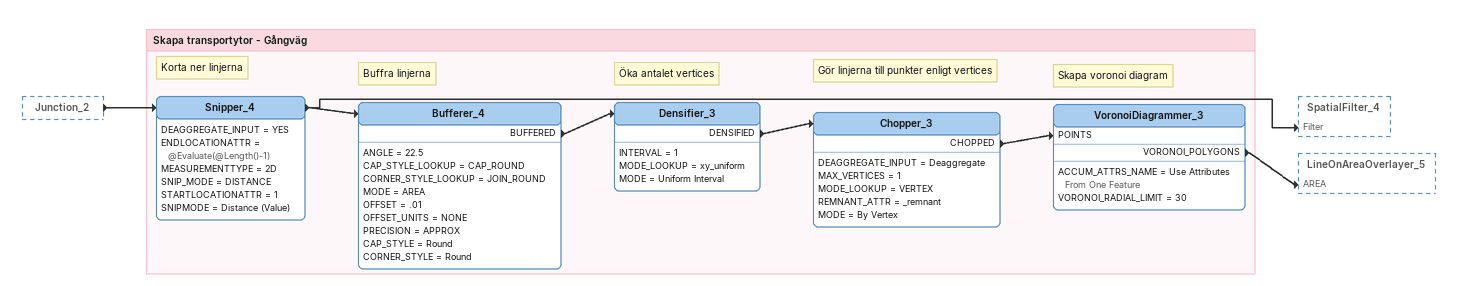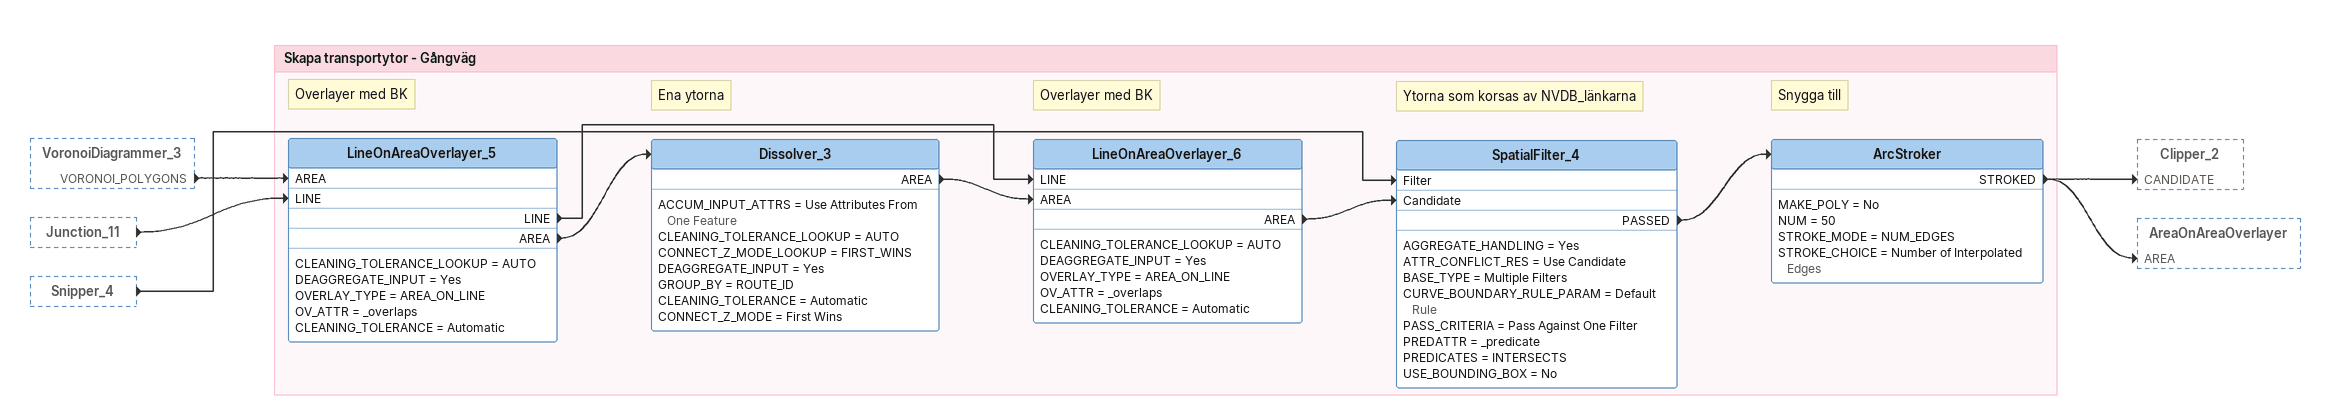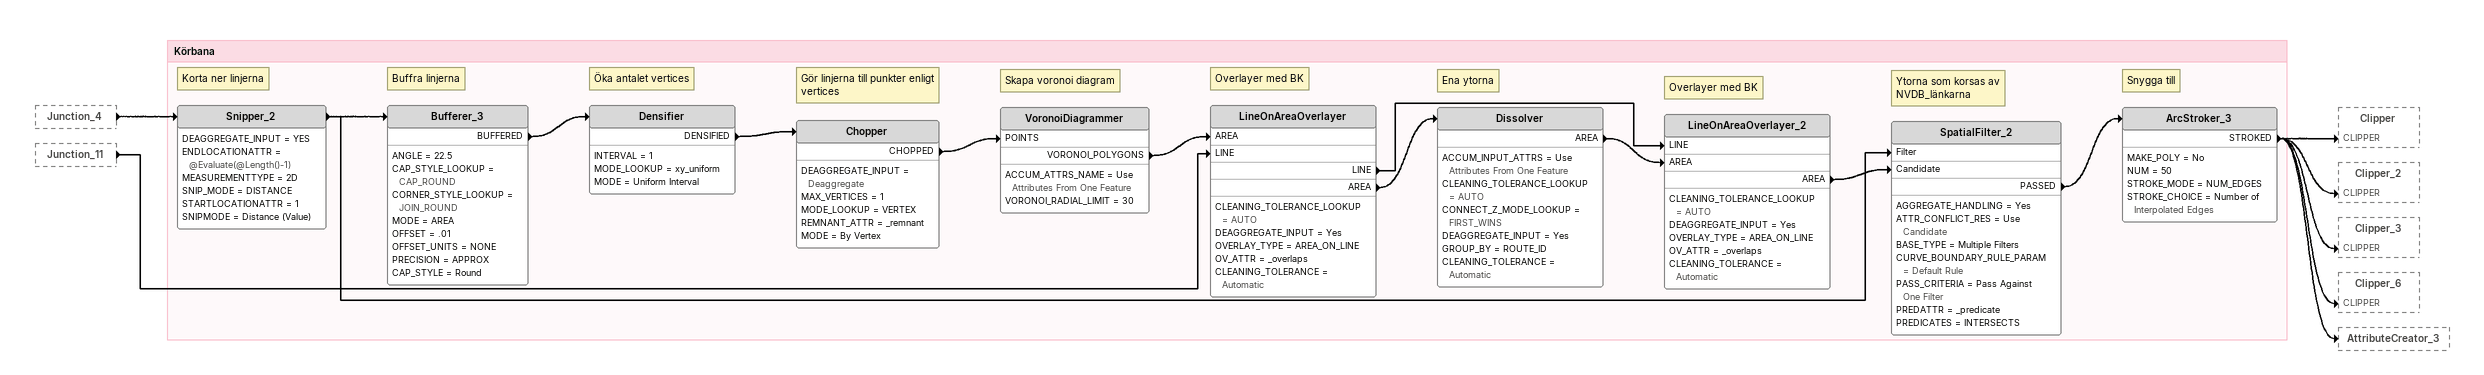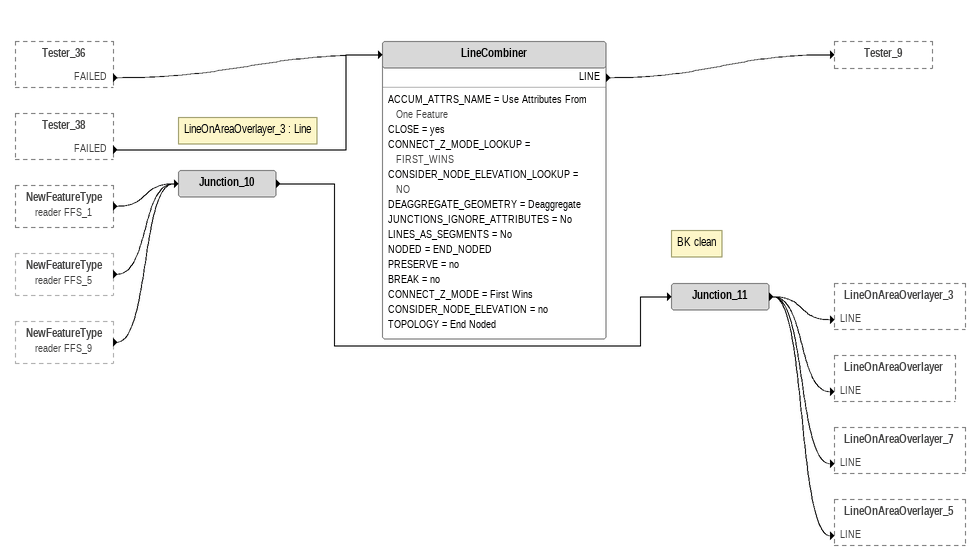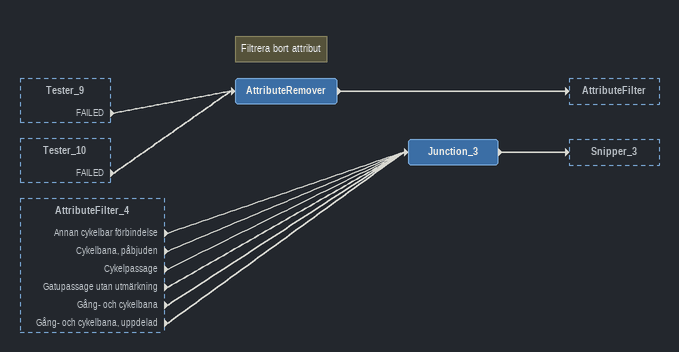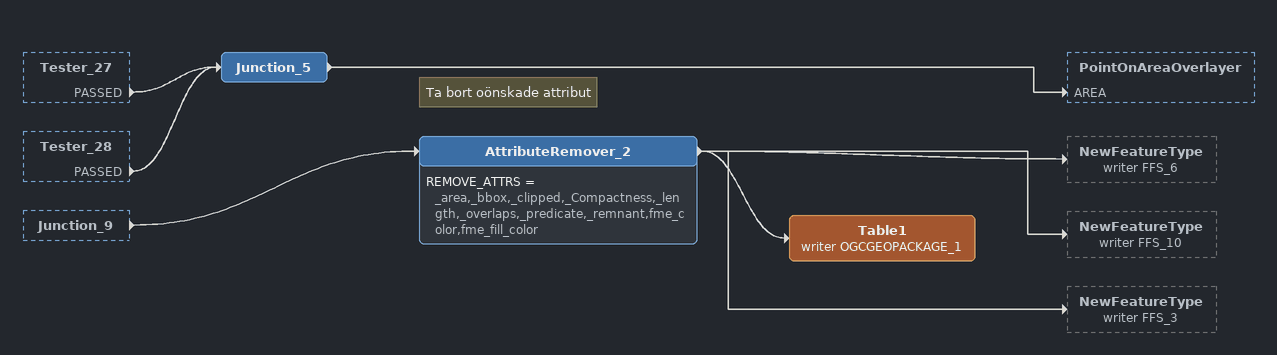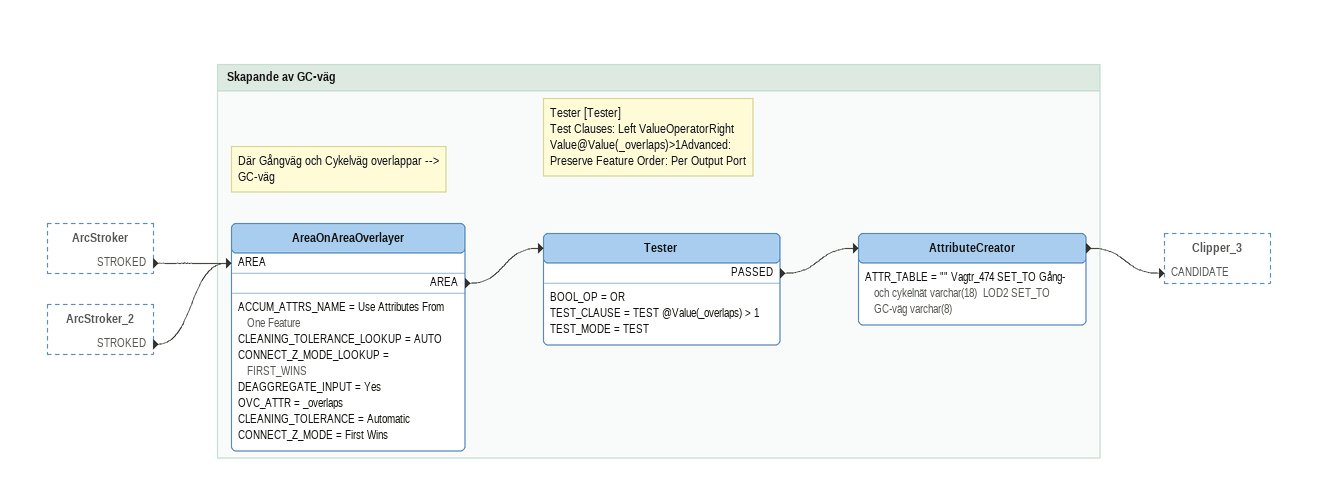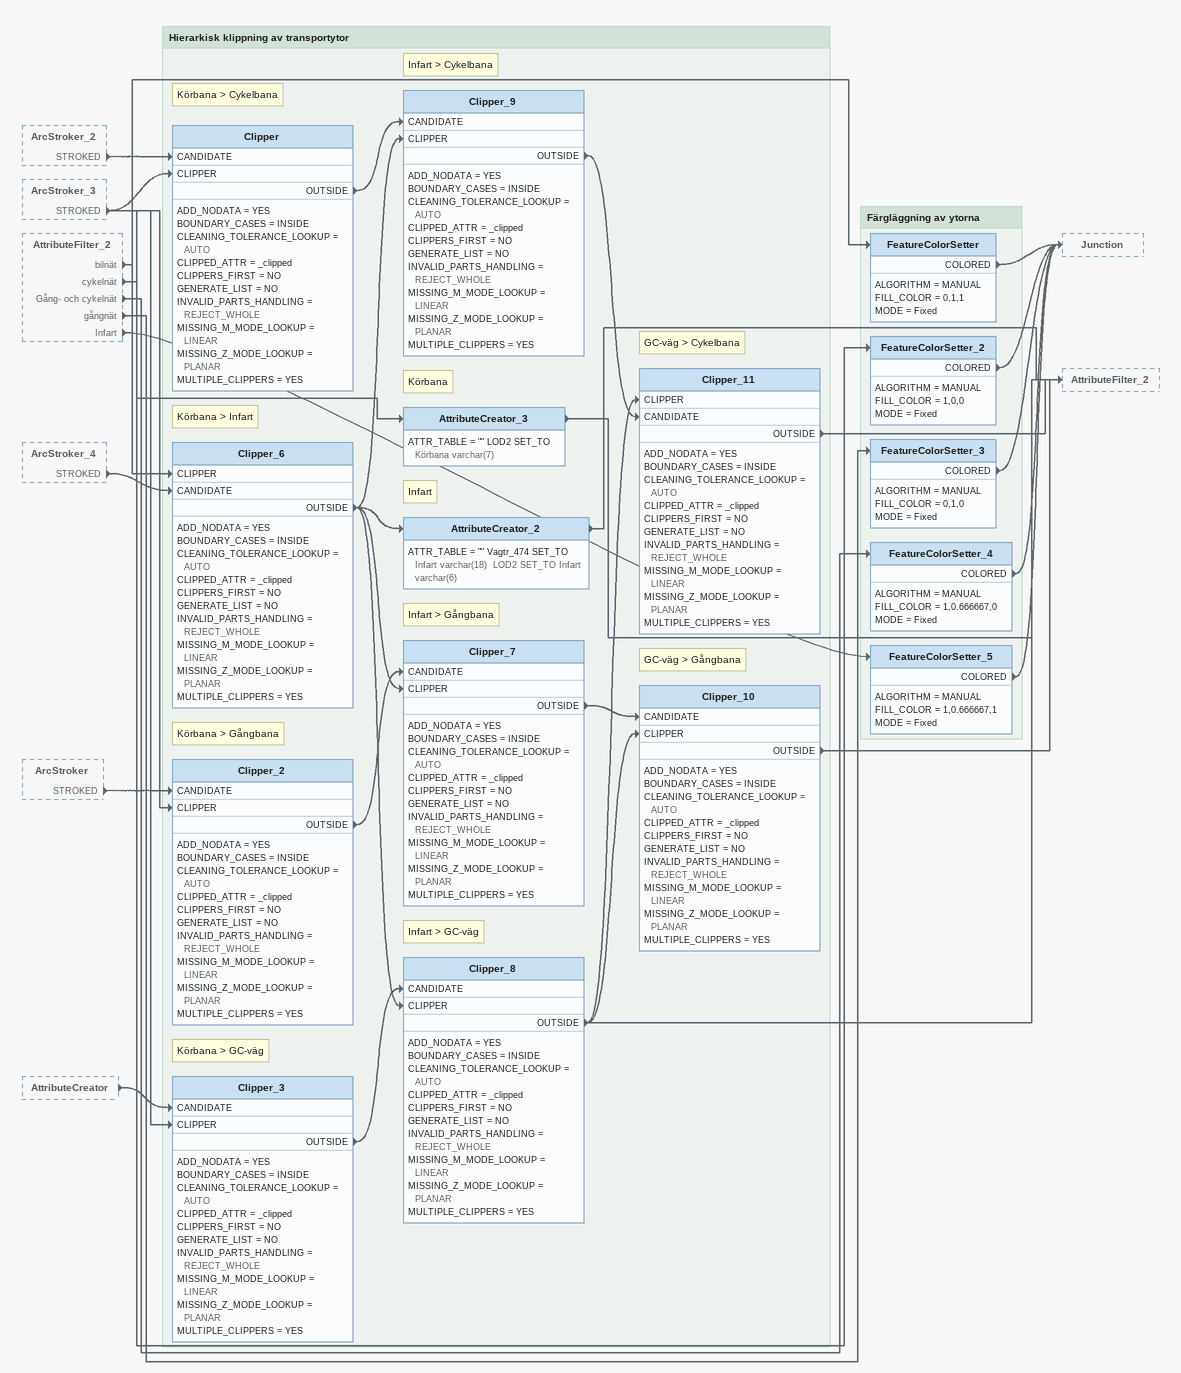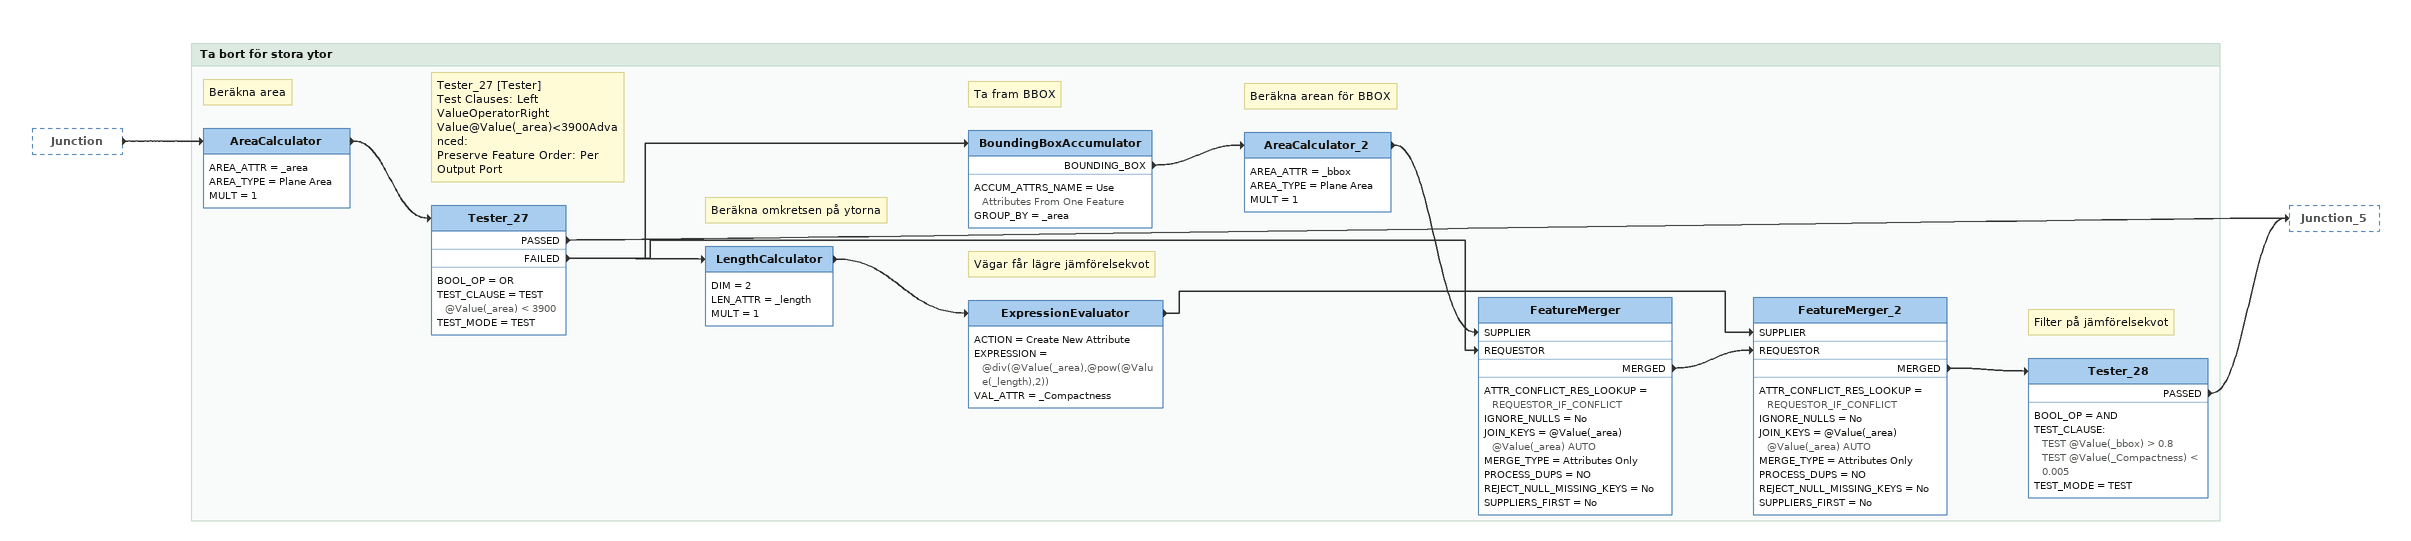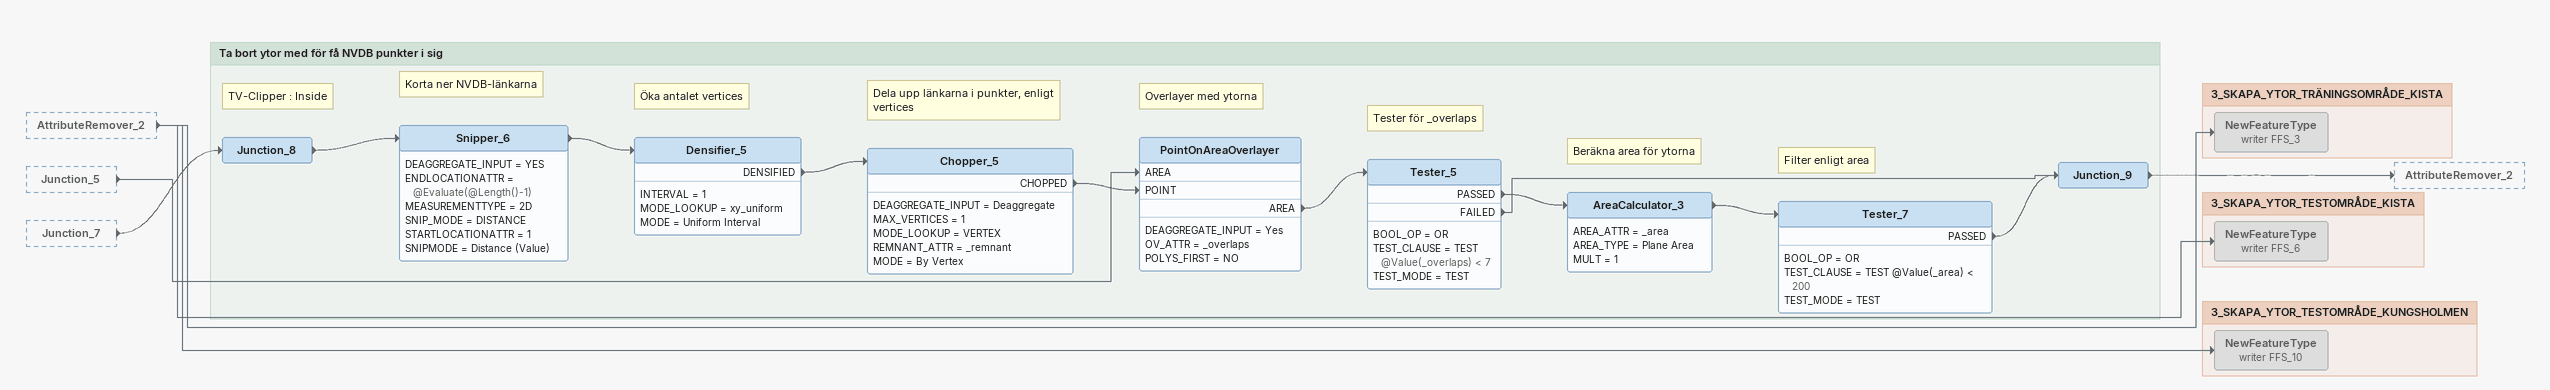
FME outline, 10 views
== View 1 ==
Junction_2 [outside]
    -> Snipper_4

Bookmark: Skapa transportytor - Gångväg
Note: Korta ner linjerna
Snipper_4
    DEAGGREGATE_INPUT = YES
    ENDLOCATIONATTR = @Evaluate(@Length()-1)
    MEASUREMENTTYPE = 2D
    SNIP_MODE = DISTANCE
    STARTLOCATIONATTR = 1
    SNIPMODE = Distance (Value)
    -> Bufferer_4
    -> SpatialFilter_4 [Filter]
Note: Buffra linjerna
Bufferer_4
    ANGLE = 22.5
    CAP_STYLE_LOOKUP = CAP_ROUND
    CORNER_STYLE_LOOKUP = JOIN_ROUND
    MODE = AREA
    OFFSET = .01
    OFFSET_UNITS = NONE
    PRECISION = APPROX
    CAP_STYLE = Round
    CORNER_STYLE = Round
    BUFFERED -> Densifier_3
Note: Öka antalet vertices
Densifier_3
    INTERVAL = 1
    MODE_LOOKUP = xy_uniform
    MODE = Uniform Interval
    DENSIFIED -> Chopper_3
Note: Gör linjerna till punkter enligt vertices
Chopper_3
    DEAGGREGATE_INPUT = Deaggregate
    MAX_VERTICES = 1
    MODE_LOOKUP = VERTEX
    REMNANT_ATTR = _remnant
    MODE = By Vertex
    CHOPPED -> VoronoiDiagrammer_3 [POINTS]
Note: Skapa voronoi diagram
VoronoiDiagrammer_3
    ACCUM_ATTRS_NAME = Use Attributes From One Feature
    VORONOI_RADIAL_LIMIT = 30
    VORONOI_POLYGONS -> LineOnAreaOverlayer_5 [AREA]

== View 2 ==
VoronoiDiagrammer_3 [outside]
    VORONOI_POLYGONS -> LineOnAreaOverlayer_5 [AREA]
Junction_11 [outside]
    -> LineOnAreaOverlayer_5 [LINE]
Snipper_4 [outside]
    -> SpatialFilter_4 [Filter]

Bookmark: Skapa transportytor - Gångväg
Note: Overlayer med BK
LineOnAreaOverlayer_5
    CLEANING_TOLERANCE_LOOKUP = AUTO
    DEAGGREGATE_INPUT = Yes
    OVERLAY_TYPE = AREA_ON_LINE
    OV_ATTR = _overlaps
    CLEANING_TOLERANCE = Automatic
    LINE -> LineOnAreaOverlayer_6 [LINE]
    AREA -> Dissolver_3
Note: Ena ytorna
Dissolver_3
    ACCUM_INPUT_ATTRS = Use Attributes From One Feature
    CLEANING_TOLERANCE_LOOKUP = AUTO
    CONNECT_Z_MODE_LOOKUP = FIRST_WINS
    DEAGGREGATE_INPUT = Yes
    GROUP_BY = ROUTE_ID
    CLEANING_TOLERANCE = Automatic
    CONNECT_Z_MODE = First Wins
    AREA -> LineOnAreaOverlayer_6 [AREA]
Note: Overlayer med BK
LineOnAreaOverlayer_6
    CLEANING_TOLERANCE_LOOKUP = AUTO
    DEAGGREGATE_INPUT = Yes
    OVERLAY_TYPE = AREA_ON_LINE
    OV_ATTR = _overlaps
    CLEANING_TOLERANCE = Automatic
    AREA -> SpatialFilter_4 [Candidate]
Note: Ytorna som korsas av NVDB_länkarna
SpatialFilter_4
    AGGREGATE_HANDLING = Yes
    ATTR_CONFLICT_RES = Use Candidate
    BASE_TYPE = Multiple Filters
    CURVE_BOUNDARY_RULE_PARAM = Default Rule
    PASS_CRITERIA = Pass Against One Filter
    PREDATTR = _predicate
    PREDICATES = INTERSECTS
    USE_BOUNDING_BOX = No
    PASSED -> ArcStroker
Note: Snygga till
ArcStroker
    MAKE_POLY = No
    NUM = 50
    STROKE_MODE = NUM_EDGES
    STROKE_CHOICE = Number of Interpolated Edges
    STROKED -> Clipper_2 [CANDIDATE]
    STROKED -> AreaOnAreaOverlayer [AREA]

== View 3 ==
Junction_4 [outside]
    -> Snipper_2
Junction_11 [outside]
    -> LineOnAreaOverlayer [LINE]

Bookmark: Körbana
Note: Korta ner linjerna
Snipper_2
    DEAGGREGATE_INPUT = YES
    ENDLOCATIONATTR = @Evaluate(@Length()-1)
    MEASUREMENTTYPE = 2D
    SNIP_MODE = DISTANCE
    STARTLOCATIONATTR = 1
    SNIPMODE = Distance (Value)
    -> Bufferer_3
    -> SpatialFilter_2 [Filter]
Note: Buffra linjerna
Bufferer_3
    ANGLE = 22.5
    CAP_STYLE_LOOKUP = CAP_ROUND
    CORNER_STYLE_LOOKUP = JOIN_ROUND
    MODE = AREA
    OFFSET = .01
    OFFSET_UNITS = NONE
    PRECISION = APPROX
    CAP_STYLE = Round
    BUFFERED -> Densifier
Note: Öka antalet vertices
Densifier
    INTERVAL = 1
    MODE_LOOKUP = xy_uniform
    MODE = Uniform Interval
    DENSIFIED -> Chopper
Note: Gör linjerna till punkter enligt vertices
Chopper
    DEAGGREGATE_INPUT = Deaggregate
    MAX_VERTICES = 1
    MODE_LOOKUP = VERTEX
    REMNANT_ATTR = _remnant
    MODE = By Vertex
    CHOPPED -> VoronoiDiagrammer [POINTS]
Note: Skapa voronoi diagram
VoronoiDiagrammer
    ACCUM_ATTRS_NAME = Use Attributes From One Feature
    VORONOI_RADIAL_LIMIT = 30
    VORONOI_POLYGONS -> LineOnAreaOverlayer [AREA]
Note: Overlayer med BK
LineOnAreaOverlayer
    CLEANING_TOLERANCE_LOOKUP = AUTO
    DEAGGREGATE_INPUT = Yes
    OVERLAY_TYPE = AREA_ON_LINE
    OV_ATTR = _overlaps
    CLEANING_TOLERANCE = Automatic
    LINE -> LineOnAreaOverlayer_2 [LINE]
    AREA -> Dissolver
Note: Ena ytorna
Dissolver
    ACCUM_INPUT_ATTRS = Use Attributes From One Feature
    CLEANING_TOLERANCE_LOOKUP = AUTO
    CONNECT_Z_MODE_LOOKUP = FIRST_WINS
    DEAGGREGATE_INPUT = Yes
    GROUP_BY = ROUTE_ID
    CLEANING_TOLERANCE = Automatic
    AREA -> LineOnAreaOverlayer_2 [AREA]
Note: Overlayer med BK
LineOnAreaOverlayer_2
    CLEANING_TOLERANCE_LOOKUP = AUTO
    DEAGGREGATE_INPUT = Yes
    OVERLAY_TYPE = AREA_ON_LINE
    OV_ATTR = _overlaps
    CLEANING_TOLERANCE = Automatic
    AREA -> SpatialFilter_2 [Candidate]
Note: Ytorna som korsas av NVDB_länkarna
SpatialFilter_2
    AGGREGATE_HANDLING = Yes
    ATTR_CONFLICT_RES = Use Candidate
    BASE_TYPE = Multiple Filters
    CURVE_BOUNDARY_RULE_PARAM = Default Rule
    PASS_CRITERIA = Pass Against One Filter
    PREDATTR = _predicate
    PREDICATES = INTERSECTS
    PASSED -> ArcStroker_3
Note: Snygga till
ArcStroker_3
    MAKE_POLY = No
    NUM = 50
    STROKE_MODE = NUM_EDGES
    STROKE_CHOICE = Number of Interpolated Edges
    STROKED -> Clipper [CLIPPER]
    STROKED -> Clipper_2 [CLIPPER]
    STROKED -> Clipper_3 [CLIPPER]
    STROKED -> Clipper_6 [CLIPPER]
    STROKED -> AttributeCreator_3

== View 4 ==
Tester_36 [outside]
    FAILED -> LineCombiner
Tester_38 [outside]
    FAILED -> LineCombiner
NewFeatureType (reader FFS_1) [outside]
    -> Junction_10
NewFeatureType (reader FFS_5) [outside]
    -> Junction_10
NewFeatureType (reader FFS_9) [outside]
    -> Junction_10
LineCombiner
    ACCUM_ATTRS_NAME = Use Attributes From One Feature
    CLOSE = yes
    CONNECT_Z_MODE_LOOKUP = FIRST_WINS
    CONSIDER_NODE_ELEVATION_LOOKUP = NO
    DEAGGREGATE_GEOMETRY = Deaggregate
    JUNCTIONS_IGNORE_ATTRIBUTES = No
    LINES_AS_SEGMENTS = No
    NODED = END_NODED
    PRESERVE = no
    BREAK = no
    CONNECT_Z_MODE = First Wins
    CONSIDER_NODE_ELEVATION = no
    TOPOLOGY = End Noded
    LINE -> Tester_9
Note: LineOnAreaOverlayer_3 : Line
Junction_10
    -> Junction_11
Note: BK clean
Junction_11
    -> LineOnAreaOverlayer_3 [LINE]
    -> LineOnAreaOverlayer [LINE]
    -> LineOnAreaOverlayer_7 [LINE]
    -> LineOnAreaOverlayer_5 [LINE]

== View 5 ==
Tester_9 [outside]
    FAILED -> AttributeRemover
Tester_10 [outside]
    FAILED -> AttributeRemover
AttributeFilter_4 [outside]
    Annan cykelbar förbindelse -> Junction_3
    Cykelbana, påbjuden -> Junction_3
    Cykelpassage -> Junction_3
    Gatupassage utan utmärkning -> Junction_3
    Gång- och cykelbana -> Junction_3
    Gång- och cykelbana, uppdelad -> Junction_3
Note: Filtrera bort attribut
AttributeRemover
    -> AttributeFilter
Junction_3
    -> Snipper_3

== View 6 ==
Tester_27 [outside]
    PASSED -> Junction_5
Tester_28 [outside]
    PASSED -> Junction_5
Junction_9 [outside]
    -> AttributeRemover_2
Junction_5
    -> PointOnAreaOverlayer [AREA]
Note: Ta bort oönskade attribut
AttributeRemover_2
    REMOVE_ATTRS = _area,_bbox,_clipped,_Compactness,_length,_overlaps,_predicate,_remnant,fme_color,fme_fill_color
    -> NewFeatureType (writer FFS_6)
    -> NewFeatureType (writer FFS_10)
    -> NewFeatureType (writer FFS_3)
    -> Table1 (writer OGCGEOPACKAGE_1)
Table1 (writer OGCGEOPACKAGE_1)

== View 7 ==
ArcStroker [outside]
    STROKED -> AreaOnAreaOverlayer [AREA]
ArcStroker_2 [outside]
    STROKED -> AreaOnAreaOverlayer [AREA]

Bookmark: Skapande av GC-väg
Note: Där Gångväg och Cykelväg overlappar --> GC-väg
AreaOnAreaOverlayer
    ACCUM_ATTRS_NAME = Use Attributes From One Feature
    CLEANING_TOLERANCE_LOOKUP = AUTO
    CONNECT_Z_MODE_LOOKUP = FIRST_WINS
    DEAGGREGATE_INPUT = Yes
    OVC_ATTR = _overlaps
    CLEANING_TOLERANCE = Automatic
    CONNECT_Z_MODE = First Wins
    AREA -> Tester
Note: Tester [Tester] / Test Clauses: Left ValueOperatorRight Value@Value(_overlaps)>1Advanced: / Preserve Feature Order: Per Output Port
Tester
    BOOL_OP = OR
    TEST_CLAUSE = TEST @Value(_overlaps) > 1
    TEST_MODE = TEST
    PASSED -> AttributeCreator
AttributeCreator
    ATTR_TABLE = "" Vagtr_474 SET_TO Gång- och cykelnät varchar(18)  LOD2 SET_TO GC-väg varchar(8)
    -> Clipper_3 [CANDIDATE]

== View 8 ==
ArcStroker_2 [outside]
    STROKED -> Clipper [CANDIDATE]
ArcStroker_3 [outside]
    STROKED -> Clipper [CLIPPER]
    STROKED -> Clipper_2 [CLIPPER]
    STROKED -> Clipper_3 [CLIPPER]
    STROKED -> Clipper_6 [CLIPPER]
    STROKED -> AttributeCreator_3
AttributeFilter_2 [outside]
    bilnät -> FeatureColorSetter
    cykelnät -> FeatureColorSetter_2
    Gång- och cykelnät -> FeatureColorSetter_4
    gångnät -> FeatureColorSetter_3
    Infart -> FeatureColorSetter_5
ArcStroker_4 [outside]
    STROKED -> Clipper_6 [CANDIDATE]
ArcStroker [outside]
    STROKED -> Clipper_2 [CANDIDATE]
AttributeCreator [outside]
    -> Clipper_3 [CANDIDATE]

Bookmark: Hierarkisk klippning av transportytor
Note: Körbana
AttributeCreator_3
    ATTR_TABLE = "" LOD2 SET_TO Körbana varchar(7)
    -> AttributeFilter_2
Note: Körbana > Infart
Clipper_6
    ADD_NODATA = YES
    BOUNDARY_CASES = INSIDE
    CLEANING_TOLERANCE_LOOKUP = AUTO
    CLIPPED_ATTR = _clipped
    CLIPPERS_FIRST = NO
    GENERATE_LIST = NO
    INVALID_PARTS_HANDLING = REJECT_WHOLE
    MISSING_M_MODE_LOOKUP = LINEAR
    MISSING_Z_MODE_LOOKUP = PLANAR
    MULTIPLE_CLIPPERS = YES
    OUTSIDE -> Clipper_7 [CLIPPER]
    OUTSIDE -> Clipper_8 [CLIPPER]
    OUTSIDE -> Clipper_9 [CLIPPER]
    OUTSIDE -> AttributeCreator_2
Note: Infart
AttributeCreator_2
    ATTR_TABLE = "" Vagtr_474 SET_TO Infart varchar(18)  LOD2 SET_TO Infart varchar(6)
    -> AttributeFilter_2
Note: Körbana > Cykelbana
Clipper
    ADD_NODATA = YES
    BOUNDARY_CASES = INSIDE
    CLEANING_TOLERANCE_LOOKUP = AUTO
    CLIPPED_ATTR = _clipped
    CLIPPERS_FIRST = NO
    GENERATE_LIST = NO
    INVALID_PARTS_HANDLING = REJECT_WHOLE
    MISSING_M_MODE_LOOKUP = LINEAR
    MISSING_Z_MODE_LOOKUP = PLANAR
    MULTIPLE_CLIPPERS = YES
    OUTSIDE -> Clipper_9 [CANDIDATE]
Note: Infart > Cykelbana
Clipper_9
    ADD_NODATA = YES
    BOUNDARY_CASES = INSIDE
    CLEANING_TOLERANCE_LOOKUP = AUTO
    CLIPPED_ATTR = _clipped
    CLIPPERS_FIRST = NO
    GENERATE_LIST = NO
    INVALID_PARTS_HANDLING = REJECT_WHOLE
    MISSING_M_MODE_LOOKUP = LINEAR
    MISSING_Z_MODE_LOOKUP = PLANAR
    MULTIPLE_CLIPPERS = YES
    OUTSIDE -> Clipper_11 [CANDIDATE]
Note: Körbana > Gångbana
Clipper_2
    ADD_NODATA = YES
    BOUNDARY_CASES = INSIDE
    CLEANING_TOLERANCE_LOOKUP = AUTO
    CLIPPED_ATTR = _clipped
    CLIPPERS_FIRST = NO
    GENERATE_LIST = NO
    INVALID_PARTS_HANDLING = REJECT_WHOLE
    MISSING_M_MODE_LOOKUP = LINEAR
    MISSING_Z_MODE_LOOKUP = PLANAR
    MULTIPLE_CLIPPERS = YES
    OUTSIDE -> Clipper_7 [CANDIDATE]
Note: Infart > Gångbana
Clipper_7
    ADD_NODATA = YES
    BOUNDARY_CASES = INSIDE
    CLEANING_TOLERANCE_LOOKUP = AUTO
    CLIPPED_ATTR = _clipped
    CLIPPERS_FIRST = NO
    GENERATE_LIST = NO
    INVALID_PARTS_HANDLING = REJECT_WHOLE
    MISSING_M_MODE_LOOKUP = LINEAR
    MISSING_Z_MODE_LOOKUP = PLANAR
    MULTIPLE_CLIPPERS = YES
    OUTSIDE -> Clipper_10 [CANDIDATE]
Note: Körbana > GC-väg
Clipper_3
    ADD_NODATA = YES
    BOUNDARY_CASES = INSIDE
    CLEANING_TOLERANCE_LOOKUP = AUTO
    CLIPPED_ATTR = _clipped
    CLIPPERS_FIRST = NO
    GENERATE_LIST = NO
    INVALID_PARTS_HANDLING = REJECT_WHOLE
    MISSING_M_MODE_LOOKUP = LINEAR
    MISSING_Z_MODE_LOOKUP = PLANAR
    MULTIPLE_CLIPPERS = YES
    OUTSIDE -> Clipper_8 [CANDIDATE]
Note: Infart > GC-väg
Clipper_8
    ADD_NODATA = YES
    BOUNDARY_CASES = INSIDE
    CLEANING_TOLERANCE_LOOKUP = AUTO
    CLIPPED_ATTR = _clipped
    CLIPPERS_FIRST = NO
    GENERATE_LIST = NO
    INVALID_PARTS_HANDLING = REJECT_WHOLE
    MISSING_M_MODE_LOOKUP = LINEAR
    MISSING_Z_MODE_LOOKUP = PLANAR
    MULTIPLE_CLIPPERS = YES
    OUTSIDE -> AttributeFilter_2
    OUTSIDE -> Clipper_10 [CLIPPER]
    OUTSIDE -> Clipper_11 [CLIPPER]
Note: GC-väg > Cykelbana
Clipper_11
    ADD_NODATA = YES
    BOUNDARY_CASES = INSIDE
    CLEANING_TOLERANCE_LOOKUP = AUTO
    CLIPPED_ATTR = _clipped
    CLIPPERS_FIRST = NO
    GENERATE_LIST = NO
    INVALID_PARTS_HANDLING = REJECT_WHOLE
    MISSING_M_MODE_LOOKUP = LINEAR
    MISSING_Z_MODE_LOOKUP = PLANAR
    MULTIPLE_CLIPPERS = YES
    OUTSIDE -> AttributeFilter_2
Note: GC-väg > Gångbana
Clipper_10
    ADD_NODATA = YES
    BOUNDARY_CASES = INSIDE
    CLEANING_TOLERANCE_LOOKUP = AUTO
    CLIPPED_ATTR = _clipped
    CLIPPERS_FIRST = NO
    GENERATE_LIST = NO
    INVALID_PARTS_HANDLING = REJECT_WHOLE
    MISSING_M_MODE_LOOKUP = LINEAR
    MISSING_Z_MODE_LOOKUP = PLANAR
    MULTIPLE_CLIPPERS = YES
    OUTSIDE -> AttributeFilter_2

Bookmark: Färgläggning av ytorna
FeatureColorSetter
    ALGORITHM = MANUAL
    FILL_COLOR = 0,1,1
    MODE = Fixed
    COLORED -> Junction
FeatureColorSetter_2
    ALGORITHM = MANUAL
    FILL_COLOR = 1,0,0
    MODE = Fixed
    COLORED -> Junction
FeatureColorSetter_3
    ALGORITHM = MANUAL
    FILL_COLOR = 0,1,0
    MODE = Fixed
    COLORED -> Junction
FeatureColorSetter_4
    ALGORITHM = MANUAL
    FILL_COLOR = 1,0.666667,0
    MODE = Fixed
    COLORED -> Junction
FeatureColorSetter_5
    ALGORITHM = MANUAL
    FILL_COLOR = 1,0.666667,1
    MODE = Fixed
    COLORED -> Junction

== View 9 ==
Junction [outside]
    -> AreaCalculator

Bookmark: Ta bort för stora ytor
Note: Beräkna area
AreaCalculator
    AREA_ATTR = _area
    AREA_TYPE = Plane Area
    MULT = 1
    -> Tester_27
Note: Tester_27 [Tester] / Test Clauses: Left ValueOperatorRight Value@Value(_area)<3900Advanced: / Preserve Feature Order: Per Output Port
Tester_27
    BOOL_OP = OR
    TEST_CLAUSE = TEST @Value(_area) < 3900
    TEST_MODE = TEST
    PASSED -> Junction_5
    FAILED -> LengthCalculator
    FAILED -> BoundingBoxAccumulator
    FAILED -> FeatureMerger [REQUESTOR]
Note: Ta fram BBOX
BoundingBoxAccumulator
    ACCUM_ATTRS_NAME = Use Attributes From One Feature
    GROUP_BY = _area
    BOUNDING_BOX -> AreaCalculator_2
Note: Beräkna arean för BBOX
AreaCalculator_2
    AREA_ATTR = _bbox
    AREA_TYPE = Plane Area
    MULT = 1
    -> FeatureMerger [SUPPLIER]
FeatureMerger
    ATTR_CONFLICT_RES_LOOKUP = REQUESTOR_IF_CONFLICT
    IGNORE_NULLS = No
    JOIN_KEYS = @Value(_area) @Value(_area) AUTO
    MERGE_TYPE = Attributes Only
    PROCESS_DUPS = NO
    REJECT_NULL_MISSING_KEYS = No
    SUPPLIERS_FIRST = No
    MERGED -> FeatureMerger_2 [REQUESTOR]
Note: Beräkna omkretsen på ytorna
LengthCalculator
    DIM = 2
    LEN_ATTR = _length
    MULT = 1
    -> ExpressionEvaluator
Note: Vägar får lägre jämförelsekvot
ExpressionEvaluator
    ACTION = Create New Attribute
    EXPRESSION = @div(@Value(_area),@pow(@Value(_length),2))
    VAL_ATTR = _Compactness
    -> FeatureMerger_2 [SUPPLIER]
FeatureMerger_2
    ATTR_CONFLICT_RES_LOOKUP = REQUESTOR_IF_CONFLICT
    IGNORE_NULLS = No
    JOIN_KEYS = @Value(_area) @Value(_area) AUTO
    MERGE_TYPE = Attributes Only
    PROCESS_DUPS = NO
    REJECT_NULL_MISSING_KEYS = No
    SUPPLIERS_FIRST = No
    MERGED -> Tester_28
Note: Filter på jämförelsekvot
Tester_28
    BOOL_OP = AND
    TEST_CLAUSE:
      TEST @Value(_bbox) > 0.8
      TEST @Value(_Compactness) < 0.005
    TEST_MODE = TEST
    PASSED -> Junction_5

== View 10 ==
AttributeRemover_2 [outside]
    -> NewFeatureType (writer FFS_6)
    -> NewFeatureType (writer FFS_10)
    -> NewFeatureType (writer FFS_3)
Junction_5 [outside]
    -> PointOnAreaOverlayer [AREA]
Junction_7 [outside]
    -> Junction_8

Bookmark: Ta bort ytor med för få NVDB punkter i sig
Note: TV-Clipper : Inside
Junction_8
    -> Snipper_6
Note: Korta ner NVDB-länkarna
Snipper_6
    DEAGGREGATE_INPUT = YES
    ENDLOCATIONATTR = @Evaluate(@Length()-1)
    MEASUREMENTTYPE = 2D
    SNIP_MODE = DISTANCE
    STARTLOCATIONATTR = 1
    SNIPMODE = Distance (Value)
    -> Densifier_5
Note: Öka antalet vertices
Densifier_5
    INTERVAL = 1
    MODE_LOOKUP = xy_uniform
    MODE = Uniform Interval
    DENSIFIED -> Chopper_5
Note: Dela upp länkarna i punkter, enligt vertices
Chopper_5
    DEAGGREGATE_INPUT = Deaggregate
    MAX_VERTICES = 1
    MODE_LOOKUP = VERTEX
    REMNANT_ATTR = _remnant
    MODE = By Vertex
    CHOPPED -> PointOnAreaOverlayer [POINT]
Note: Overlayer med ytorna
PointOnAreaOverlayer
    DEAGGREGATE_INPUT = Yes
    OV_ATTR = _overlaps
    POLYS_FIRST = NO
    AREA -> Tester_5
Note: Tester för _overlaps
Tester_5
    BOOL_OP = OR
    TEST_CLAUSE = TEST @Value(_overlaps) < 7
    TEST_MODE = TEST
    PASSED -> AreaCalculator_3
    FAILED -> Junction_9
Note: Beräkna area för ytorna
AreaCalculator_3
    AREA_ATTR = _area
    AREA_TYPE = Plane Area
    MULT = 1
    -> Tester_7
Note: Filter enligt area
Tester_7
    BOOL_OP = OR
    TEST_CLAUSE = TEST @Value(_area) < 200
    TEST_MODE = TEST
    PASSED -> Junction_9
Junction_9
    -> AttributeRemover_2

Bookmark: 3_SKAPA_YTOR_TRÄNINGSOMRÅDE_KISTA
NewFeatureType (writer FFS_3) [off]

Bookmark: 3_SKAPA_YTOR_TESTOMRÅDE_KISTA
NewFeatureType (writer FFS_6) [off]

Bookmark: 3_SKAPA_YTOR_TESTOMRÅDE_KUNGSHOLMEN
NewFeatureType (writer FFS_10) [off]
